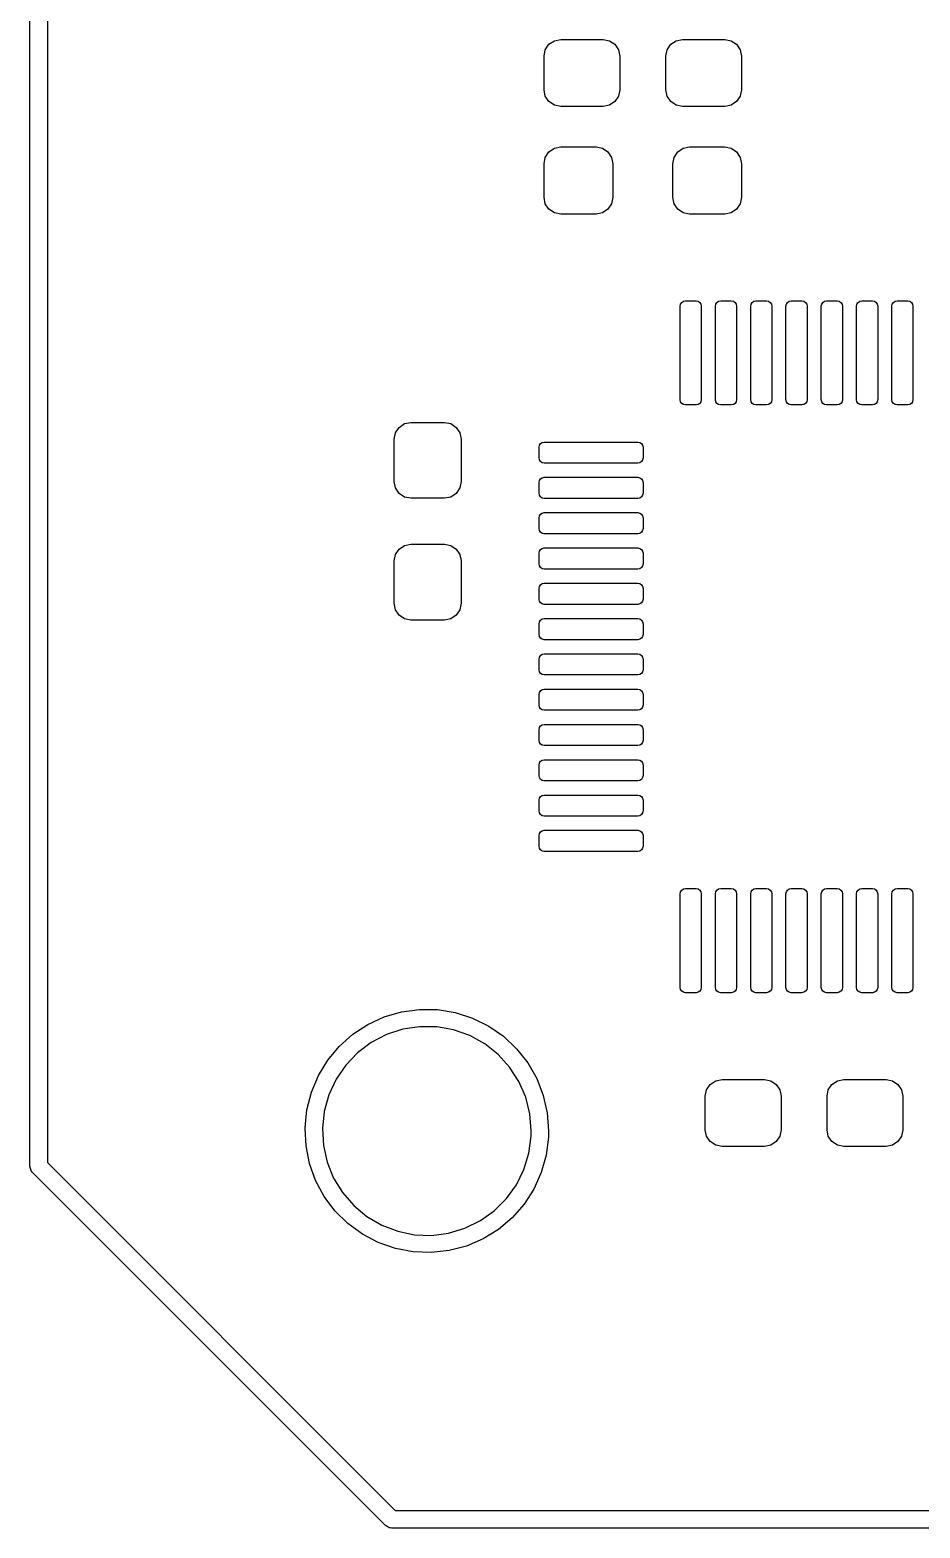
# Model space of a CAD drawing. Extents: x 108.5 to 150.8, y -119.9 to -77.7.
# Drawn here: x 108.54 to 121.15, y -119.92 to -98.71 of the extents above; entities that cross this region are included whole.
import ezdxf

# ---------------------------------------------------------------- set-up
doc = ezdxf.new("R2010")
doc.units = 0
doc.layers.add('BLACK', color=7, linetype='CONTINUOUS')

msp = doc.modelspace()

# ---------------------------------------------------------------- linework, layer by layer
at = {"layer": 'BLACK', "linetype": 'CONTINUOUS'}
for p, q in [((108.536, -114.8), (108.536, -82.8)), ((108.786, -82.8518), (108.786, -114.748)), ((115.891, -98.9086), (115.968, -98.8571)), ((115.968, -98.8571), (116.058, -98.839)), ((116.058, -98.839), (116.658, -98.839)), ((116.658, -98.839), (116.749, -98.8571)), ((116.749, -98.8571), (116.826, -98.9086)), ((117.616, -98.9086), (117.693, -98.8571)), ((117.693, -98.8571), (117.783, -98.839)), ((117.783, -98.839), (118.383, -98.839)), ((118.383, -98.839), (118.474, -98.8571)), ((118.474, -98.8571), (118.551, -98.9086)), ((115.821, -99.0765), (115.839, -98.9856)), ((115.821, -99.5515), (115.821, -99.0765)), ((115.839, -98.9856), (115.891, -98.9086)), ((116.826, -98.9086), (116.878, -98.9856)), ((116.878, -98.9856), (116.896, -99.0765)), ((116.896, -99.0765), (116.896, -99.5515)), ((117.546, -99.0765), (117.564, -98.9856)), ((117.546, -99.5515), (117.546, -99.0765)), ((117.564, -98.9856), (117.616, -98.9086)), ((118.551, -98.9086), (118.603, -98.9856)), ((118.603, -98.9856), (118.621, -99.0765)), ((118.621, -99.0765), (118.621, -99.5515)), ((115.839, -99.6424), (115.821, -99.5515)), ((115.891, -99.7194), (115.839, -99.6424)), ((115.968, -99.7709), (115.891, -99.7194)), ((116.826, -99.7194), (116.749, -99.7709)), ((116.878, -99.6424), (116.826, -99.7194)), ((116.896, -99.5515), (116.878, -99.6424)), ((117.564, -99.6424), (117.546, -99.5515)), ((117.616, -99.7194), (117.564, -99.6424)), ((117.693, -99.7709), (117.616, -99.7194)), ((118.551, -99.7194), (118.474, -99.7709)), ((118.603, -99.6424), (118.551, -99.7194)), ((118.621, -99.5515), (118.603, -99.6424)), ((116.058, -99.789), (115.968, -99.7709)), ((116.658, -99.789), (116.058, -99.789)), ((116.749, -99.7709), (116.658, -99.789)), ((117.783, -99.789), (117.693, -99.7709)), ((118.383, -99.789), (117.783, -99.789)), ((118.474, -99.7709), (118.383, -99.789)), ((115.968, -100.381), (116.058, -100.363)), ((116.058, -100.363), (116.558, -100.363)), ((116.558, -100.363), (116.649, -100.381)), ((117.793, -100.381), (117.883, -100.363)), ((117.883, -100.363), (118.383, -100.363)), ((118.383, -100.363), (118.474, -100.381)), ((115.821, -100.6), (115.839, -100.51)), ((115.839, -100.51), (115.891, -100.433)), ((115.891, -100.433), (115.968, -100.381)), ((116.649, -100.381), (116.726, -100.433)), ((116.726, -100.433), (116.778, -100.51)), ((116.778, -100.51), (116.796, -100.6)), ((117.646, -100.6), (117.664, -100.51)), ((117.664, -100.51), (117.716, -100.433)), ((117.716, -100.433), (117.793, -100.381)), ((118.474, -100.381), (118.551, -100.433)), ((118.551, -100.433), (118.603, -100.51)), ((118.603, -100.51), (118.621, -100.6)), ((115.821, -101.075), (115.821, -100.6)), ((116.796, -100.6), (116.796, -101.075)), ((117.646, -101.075), (117.646, -100.6)), ((118.621, -100.6), (118.621, -101.075)), ((115.839, -101.166), (115.821, -101.075)), ((115.891, -101.243), (115.839, -101.166)), ((116.778, -101.166), (116.726, -101.243)), ((116.796, -101.075), (116.778, -101.166)), ((117.664, -101.166), (117.646, -101.075)), ((117.716, -101.243), (117.664, -101.166)), ((118.603, -101.166), (118.551, -101.243)), ((118.621, -101.075), (118.603, -101.166)), ((115.968, -101.295), (115.891, -101.243)), ((116.058, -101.313), (115.968, -101.295)), ((116.558, -101.313), (116.058, -101.313)), ((116.649, -101.295), (116.558, -101.313)), ((116.726, -101.243), (116.649, -101.295)), ((117.793, -101.295), (117.716, -101.243)), ((117.883, -101.313), (117.793, -101.295)), ((118.383, -101.313), (117.883, -101.313)), ((118.474, -101.295), (118.383, -101.313)), ((118.551, -101.243), (118.474, -101.295)), ((117.75, -102.617), (117.756, -102.588)), ((117.75, -103.942), (117.75, -102.617)), ((117.756, -102.588), (117.772, -102.564)), ((117.772, -102.564), (117.796, -102.548)), ((117.796, -102.548), (117.825, -102.542)), ((117.825, -102.542), (117.975, -102.542)), ((117.975, -102.542), (118.004, -102.548)), ((118.004, -102.548), (118.028, -102.564)), ((118.028, -102.564), (118.044, -102.588)), ((118.044, -102.588), (118.05, -102.617)), ((118.05, -102.617), (118.05, -103.942)), ((118.25, -102.617), (118.256, -102.588)), ((118.25, -103.942), (118.25, -102.617)), ((118.256, -102.588), (118.272, -102.564)), ((118.272, -102.564), (118.296, -102.548)), ((118.296, -102.548), (118.325, -102.542)), ((118.325, -102.542), (118.475, -102.542)), ((118.475, -102.542), (118.504, -102.548)), ((118.504, -102.548), (118.528, -102.564)), ((118.528, -102.564), (118.544, -102.588)), ((118.544, -102.588), (118.55, -102.617)), ((118.55, -102.617), (118.55, -103.942)), ((118.75, -102.617), (118.756, -102.588)), ((118.75, -103.942), (118.75, -102.617)), ((118.756, -102.588), (118.772, -102.564)), ((118.772, -102.564), (118.796, -102.548)), ((118.796, -102.548), (118.825, -102.542)), ((118.825, -102.542), (118.975, -102.542)), ((118.975, -102.542), (119.004, -102.548)), ((119.004, -102.548), (119.028, -102.564)), ((119.028, -102.564), (119.044, -102.588)), ((119.044, -102.588), (119.05, -102.617)), ((119.05, -102.617), (119.05, -103.942)), ((119.25, -102.617), (119.256, -102.588)), ((119.25, -103.942), (119.25, -102.617)), ((119.256, -102.588), (119.272, -102.564)), ((119.272, -102.564), (119.296, -102.548)), ((119.296, -102.548), (119.325, -102.542)), ((119.325, -102.542), (119.475, -102.542)), ((119.475, -102.542), (119.504, -102.548)), ((119.504, -102.548), (119.528, -102.564)), ((119.528, -102.564), (119.544, -102.588)), ((119.544, -102.588), (119.55, -102.617)), ((119.55, -102.617), (119.55, -103.942)), ((119.75, -102.617), (119.756, -102.588)), ((119.75, -103.942), (119.75, -102.617)), ((119.756, -102.588), (119.772, -102.564)), ((119.772, -102.564), (119.796, -102.548)), ((119.796, -102.548), (119.825, -102.542)), ((119.825, -102.542), (119.975, -102.542)), ((119.975, -102.542), (120.004, -102.548)), ((120.004, -102.548), (120.028, -102.564)), ((120.028, -102.564), (120.044, -102.588)), ((120.044, -102.588), (120.05, -102.617)), ((120.05, -102.617), (120.05, -103.942)), ((120.25, -102.617), (120.256, -102.588)), ((120.25, -103.942), (120.25, -102.617)), ((120.256, -102.588), (120.272, -102.564)), ((120.272, -102.564), (120.296, -102.548)), ((120.296, -102.548), (120.325, -102.542)), ((120.325, -102.542), (120.475, -102.542)), ((120.475, -102.542), (120.504, -102.548)), ((120.504, -102.548), (120.528, -102.564)), ((120.528, -102.564), (120.544, -102.588)), ((120.544, -102.588), (120.55, -102.617)), ((120.55, -102.617), (120.55, -103.942)), ((120.75, -102.617), (120.756, -102.588)), ((120.75, -103.942), (120.75, -102.617)), ((120.756, -102.588), (120.772, -102.564)), ((120.772, -102.564), (120.796, -102.548)), ((120.796, -102.548), (120.825, -102.542)), ((120.825, -102.542), (120.975, -102.542)), ((120.975, -102.542), (121.004, -102.548)), ((121.004, -102.548), (121.028, -102.564)), ((121.028, -102.564), (121.044, -102.588)), ((121.044, -102.588), (121.05, -102.617)), ((121.05, -102.617), (121.05, -103.942)), ((117.756, -103.971), (117.75, -103.942)), ((117.772, -103.995), (117.756, -103.971)), ((118.044, -103.971), (118.028, -103.995)), ((118.05, -103.942), (118.044, -103.971)), ((118.256, -103.971), (118.25, -103.942)), ((118.272, -103.995), (118.256, -103.971)), ((118.544, -103.971), (118.528, -103.995)), ((118.55, -103.942), (118.544, -103.971)), ((118.756, -103.971), (118.75, -103.942)), ((118.772, -103.995), (118.756, -103.971)), ((119.044, -103.971), (119.028, -103.995)), ((119.05, -103.942), (119.044, -103.971)), ((119.256, -103.971), (119.25, -103.942)), ((119.272, -103.995), (119.256, -103.971)), ((119.544, -103.971), (119.528, -103.995)), ((119.55, -103.942), (119.544, -103.971)), ((119.756, -103.971), (119.75, -103.942)), ((119.772, -103.995), (119.756, -103.971)), ((120.044, -103.971), (120.028, -103.995)), ((120.05, -103.942), (120.044, -103.971)), ((120.256, -103.971), (120.25, -103.942)), ((120.272, -103.995), (120.256, -103.971)), ((120.544, -103.971), (120.528, -103.995)), ((120.55, -103.942), (120.544, -103.971)), ((120.756, -103.971), (120.75, -103.942)), ((120.772, -103.995), (120.756, -103.971)), ((121.044, -103.971), (121.028, -103.995)), ((121.05, -103.942), (121.044, -103.971)), ((117.796, -104.011), (117.772, -103.995)), ((117.825, -104.017), (117.796, -104.011)), ((117.975, -104.017), (117.825, -104.017)), ((118.004, -104.011), (117.975, -104.017)), ((118.028, -103.995), (118.004, -104.011)), ((118.296, -104.011), (118.272, -103.995)), ((118.325, -104.017), (118.296, -104.011)), ((118.475, -104.017), (118.325, -104.017)), ((118.504, -104.011), (118.475, -104.017)), ((118.528, -103.995), (118.504, -104.011)), ((118.796, -104.011), (118.772, -103.995)), ((118.825, -104.017), (118.796, -104.011)), ((118.975, -104.017), (118.825, -104.017)), ((119.004, -104.011), (118.975, -104.017)), ((119.028, -103.995), (119.004, -104.011)), ((119.296, -104.011), (119.272, -103.995)), ((119.325, -104.017), (119.296, -104.011)), ((119.475, -104.017), (119.325, -104.017)), ((119.504, -104.011), (119.475, -104.017)), ((119.528, -103.995), (119.504, -104.011)), ((119.796, -104.011), (119.772, -103.995)), ((119.825, -104.017), (119.796, -104.011)), ((119.975, -104.017), (119.825, -104.017)), ((120.004, -104.011), (119.975, -104.017)), ((120.028, -103.995), (120.004, -104.011)), ((120.296, -104.011), (120.272, -103.995)), ((120.325, -104.017), (120.296, -104.011)), ((120.475, -104.017), (120.325, -104.017)), ((120.504, -104.011), (120.475, -104.017)), ((120.528, -103.995), (120.504, -104.011)), ((120.796, -104.011), (120.772, -103.995)), ((120.825, -104.017), (120.796, -104.011)), ((120.975, -104.017), (120.825, -104.017)), ((121.004, -104.011), (120.975, -104.017)), ((121.028, -103.995), (121.004, -104.011)), ((113.716, -104.411), (113.768, -104.334)), ((113.768, -104.334), (113.845, -104.282)), ((113.845, -104.282), (113.935, -104.264)), ((113.935, -104.264), (114.41, -104.264)), ((114.41, -104.264), (114.501, -104.282)), ((114.501, -104.282), (114.578, -104.334)), ((114.578, -104.334), (114.63, -104.411)), ((113.698, -104.501), (113.716, -104.411)), ((113.698, -105.102), (113.698, -104.501)), ((114.63, -104.411), (114.648, -104.501)), ((114.648, -104.501), (114.648, -105.102)), ((115.75, -104.617), (115.756, -104.588)), ((115.756, -104.588), (115.772, -104.564)), ((115.772, -104.564), (115.796, -104.548)), ((115.796, -104.548), (115.825, -104.542)), ((115.825, -104.542), (117.15, -104.542)), ((117.15, -104.542), (117.179, -104.548)), ((117.179, -104.548), (117.203, -104.564)), ((117.203, -104.564), (117.219, -104.588)), ((117.219, -104.588), (117.225, -104.617)), ((115.75, -104.767), (115.75, -104.617)), ((115.756, -104.796), (115.75, -104.767)), ((115.772, -104.82), (115.756, -104.796)), ((115.796, -104.836), (115.772, -104.82)), ((117.203, -104.82), (117.179, -104.836)), ((117.219, -104.796), (117.203, -104.82)), ((117.225, -104.767), (117.219, -104.796)), ((117.225, -104.617), (117.225, -104.767)), ((115.825, -104.842), (115.796, -104.836)), ((117.15, -104.842), (115.825, -104.842)), ((117.179, -104.836), (117.15, -104.842)), ((113.716, -105.192), (113.698, -105.102)), ((113.768, -105.269), (113.716, -105.192)), ((114.63, -105.192), (114.578, -105.269)), ((114.648, -105.102), (114.63, -105.192)), ((115.75, -105.117), (115.756, -105.088)), ((115.75, -105.267), (115.75, -105.117)), ((115.756, -105.088), (115.772, -105.064)), ((115.772, -105.064), (115.796, -105.048)), ((115.796, -105.048), (115.825, -105.042)), ((115.825, -105.042), (117.15, -105.042)), ((117.15, -105.042), (117.179, -105.048)), ((117.179, -105.048), (117.203, -105.064)), ((117.203, -105.064), (117.219, -105.088)), ((117.219, -105.088), (117.225, -105.117)), ((117.225, -105.117), (117.225, -105.267)), ((113.845, -105.321), (113.768, -105.269)), ((113.935, -105.339), (113.845, -105.321)), ((114.41, -105.339), (113.935, -105.339)), ((114.501, -105.321), (114.41, -105.339)), ((114.578, -105.269), (114.501, -105.321)), ((115.756, -105.296), (115.75, -105.267)), ((115.772, -105.32), (115.756, -105.296)), ((115.796, -105.336), (115.772, -105.32)), ((115.825, -105.342), (115.796, -105.336)), ((117.15, -105.342), (115.825, -105.342)), ((117.179, -105.336), (117.15, -105.342)), ((117.203, -105.32), (117.179, -105.336)), ((117.219, -105.296), (117.203, -105.32)), ((117.225, -105.267), (117.219, -105.296)), ((115.75, -105.617), (115.756, -105.588)), ((115.75, -105.767), (115.75, -105.617)), ((115.756, -105.588), (115.772, -105.564)), ((115.772, -105.564), (115.796, -105.548)), ((115.796, -105.548), (115.825, -105.542)), ((115.825, -105.542), (117.15, -105.542)), ((117.15, -105.542), (117.179, -105.548)), ((117.179, -105.548), (117.203, -105.564)), ((117.203, -105.564), (117.219, -105.588)), ((117.219, -105.588), (117.225, -105.617)), ((117.225, -105.617), (117.225, -105.767)), ((115.756, -105.796), (115.75, -105.767)), ((115.772, -105.82), (115.756, -105.796)), ((115.796, -105.836), (115.772, -105.82)), ((115.825, -105.842), (115.796, -105.836)), ((117.15, -105.842), (115.825, -105.842)), ((117.179, -105.836), (117.15, -105.842)), ((117.203, -105.82), (117.179, -105.836)), ((117.219, -105.796), (117.203, -105.82)), ((117.225, -105.767), (117.219, -105.796)), ((113.716, -106.136), (113.768, -106.059)), ((113.768, -106.059), (113.845, -106.007)), ((113.845, -106.007), (113.935, -105.989)), ((113.935, -105.989), (114.41, -105.989)), ((114.41, -105.989), (114.501, -106.007)), ((114.501, -106.007), (114.578, -106.059)), ((114.578, -106.059), (114.63, -106.136)), ((115.75, -106.117), (115.756, -106.088)), ((115.756, -106.088), (115.772, -106.064)), ((115.772, -106.064), (115.796, -106.048)), ((115.796, -106.048), (115.825, -106.042)), ((115.825, -106.042), (117.15, -106.042)), ((117.15, -106.042), (117.179, -106.048)), ((117.179, -106.048), (117.203, -106.064)), ((117.203, -106.064), (117.219, -106.088)), ((117.219, -106.088), (117.225, -106.117)), ((113.698, -106.227), (113.716, -106.136)), ((113.698, -106.826), (113.698, -106.227)), ((114.63, -106.136), (114.648, -106.227)), ((114.648, -106.227), (114.648, -106.826)), ((115.75, -106.267), (115.75, -106.117)), ((115.756, -106.296), (115.75, -106.267)), ((115.772, -106.32), (115.756, -106.296)), ((117.219, -106.296), (117.203, -106.32)), ((117.225, -106.267), (117.219, -106.296)), ((117.225, -106.117), (117.225, -106.267)), ((115.796, -106.336), (115.772, -106.32)), ((115.825, -106.342), (115.796, -106.336)), ((117.15, -106.342), (115.825, -106.342)), ((117.179, -106.336), (117.15, -106.342)), ((117.203, -106.32), (117.179, -106.336)), ((115.75, -106.617), (115.756, -106.588)), ((115.75, -106.767), (115.75, -106.617)), ((115.756, -106.588), (115.772, -106.564)), ((115.772, -106.564), (115.796, -106.548)), ((115.796, -106.548), (115.825, -106.542)), ((115.825, -106.542), (117.15, -106.542)), ((117.15, -106.542), (117.179, -106.548)), ((117.179, -106.548), (117.203, -106.564)), ((117.203, -106.564), (117.219, -106.588)), ((117.219, -106.588), (117.225, -106.617)), ((117.225, -106.617), (117.225, -106.767)), ((113.716, -106.917), (113.698, -106.826)), ((113.768, -106.994), (113.716, -106.917)), ((114.63, -106.917), (114.578, -106.994)), ((114.648, -106.826), (114.63, -106.917)), ((115.756, -106.796), (115.75, -106.767)), ((115.772, -106.82), (115.756, -106.796)), ((115.796, -106.836), (115.772, -106.82)), ((115.825, -106.842), (115.796, -106.836)), ((117.15, -106.842), (115.825, -106.842)), ((117.179, -106.836), (117.15, -106.842)), ((117.203, -106.82), (117.179, -106.836)), ((117.219, -106.796), (117.203, -106.82)), ((117.225, -106.767), (117.219, -106.796)), ((113.845, -107.046), (113.768, -106.994)), ((113.935, -107.064), (113.845, -107.046)), ((114.41, -107.064), (113.935, -107.064)), ((114.501, -107.046), (114.41, -107.064)), ((114.578, -106.994), (114.501, -107.046)), ((115.75, -107.117), (115.756, -107.088)), ((115.75, -107.267), (115.75, -107.117)), ((115.756, -107.088), (115.772, -107.064)), ((115.772, -107.064), (115.796, -107.048)), ((115.796, -107.048), (115.825, -107.042)), ((115.825, -107.042), (117.15, -107.042)), ((117.15, -107.042), (117.179, -107.048)), ((117.179, -107.048), (117.203, -107.064)), ((117.203, -107.064), (117.219, -107.088)), ((117.219, -107.088), (117.225, -107.117)), ((117.225, -107.117), (117.225, -107.267)), ((115.756, -107.296), (115.75, -107.267)), ((115.772, -107.32), (115.756, -107.296)), ((115.796, -107.336), (115.772, -107.32)), ((115.825, -107.342), (115.796, -107.336)), ((117.15, -107.342), (115.825, -107.342)), ((117.179, -107.336), (117.15, -107.342)), ((117.203, -107.32), (117.179, -107.336)), ((117.219, -107.296), (117.203, -107.32)), ((117.225, -107.267), (117.219, -107.296)), ((115.756, -107.588), (115.772, -107.564)), ((115.772, -107.564), (115.796, -107.548)), ((115.796, -107.548), (115.825, -107.542)), ((115.825, -107.542), (117.15, -107.542)), ((117.15, -107.542), (117.179, -107.548)), ((117.179, -107.548), (117.203, -107.564)), ((117.203, -107.564), (117.219, -107.588)), ((115.75, -107.617), (115.756, -107.588)), ((115.75, -107.767), (115.75, -107.617)), ((115.756, -107.796), (115.75, -107.767)), ((117.219, -107.588), (117.225, -107.617)), ((117.225, -107.767), (117.219, -107.796)), ((117.225, -107.617), (117.225, -107.767)), ((115.772, -107.82), (115.756, -107.796)), ((115.796, -107.836), (115.772, -107.82)), ((115.825, -107.842), (115.796, -107.836)), ((117.15, -107.842), (115.825, -107.842)), ((117.179, -107.836), (117.15, -107.842)), ((117.203, -107.82), (117.179, -107.836)), ((117.219, -107.796), (117.203, -107.82)), ((115.75, -108.117), (115.756, -108.088)), ((115.75, -108.267), (115.75, -108.117)), ((115.756, -108.088), (115.772, -108.064)), ((115.772, -108.064), (115.796, -108.048)), ((115.796, -108.048), (115.825, -108.042)), ((115.825, -108.042), (117.15, -108.042)), ((117.15, -108.042), (117.179, -108.048)), ((117.179, -108.048), (117.203, -108.064)), ((117.203, -108.064), (117.219, -108.088)), ((117.219, -108.088), (117.225, -108.117)), ((117.225, -108.117), (117.225, -108.267)), ((115.756, -108.296), (115.75, -108.267)), ((115.772, -108.32), (115.756, -108.296)), ((115.796, -108.336), (115.772, -108.32)), ((115.825, -108.342), (115.796, -108.336)), ((117.15, -108.342), (115.825, -108.342)), ((117.179, -108.336), (117.15, -108.342)), ((117.203, -108.32), (117.179, -108.336)), ((117.219, -108.296), (117.203, -108.32)), ((117.225, -108.267), (117.219, -108.296)), ((115.75, -108.617), (115.756, -108.588)), ((115.75, -108.767), (115.75, -108.617)), ((115.756, -108.588), (115.772, -108.564)), ((115.772, -108.564), (115.796, -108.548)), ((115.796, -108.548), (115.825, -108.542)), ((115.825, -108.542), (117.15, -108.542)), ((117.15, -108.542), (117.179, -108.548)), ((117.179, -108.548), (117.203, -108.564)), ((117.203, -108.564), (117.219, -108.588)), ((117.219, -108.588), (117.225, -108.617)), ((117.225, -108.617), (117.225, -108.767)), ((115.756, -108.796), (115.75, -108.767)), ((115.772, -108.82), (115.756, -108.796)), ((115.796, -108.836), (115.772, -108.82)), ((115.825, -108.842), (115.796, -108.836)), ((117.15, -108.842), (115.825, -108.842)), ((117.179, -108.836), (117.15, -108.842)), ((117.203, -108.82), (117.179, -108.836)), ((117.219, -108.796), (117.203, -108.82)), ((117.225, -108.767), (117.219, -108.796)), ((115.756, -109.088), (115.772, -109.064)), ((115.772, -109.064), (115.796, -109.048)), ((115.796, -109.048), (115.825, -109.042)), ((115.825, -109.042), (117.15, -109.042)), ((117.15, -109.042), (117.179, -109.048)), ((117.179, -109.048), (117.203, -109.064)), ((117.203, -109.064), (117.219, -109.088)), ((115.75, -109.117), (115.756, -109.088)), ((115.75, -109.267), (115.75, -109.117)), ((115.756, -109.296), (115.75, -109.267)), ((117.219, -109.088), (117.225, -109.117)), ((117.225, -109.267), (117.219, -109.296)), ((117.225, -109.117), (117.225, -109.267)), ((115.772, -109.32), (115.756, -109.296)), ((115.796, -109.336), (115.772, -109.32)), ((115.825, -109.342), (115.796, -109.336)), ((117.15, -109.342), (115.825, -109.342)), ((117.179, -109.336), (117.15, -109.342)), ((117.203, -109.32), (117.179, -109.336)), ((117.219, -109.296), (117.203, -109.32)), ((115.75, -109.617), (115.756, -109.588)), ((115.75, -109.767), (115.75, -109.617)), ((115.756, -109.588), (115.772, -109.564)), ((115.772, -109.564), (115.796, -109.548)), ((115.796, -109.548), (115.825, -109.542)), ((115.825, -109.542), (117.15, -109.542)), ((117.15, -109.542), (117.179, -109.548)), ((117.179, -109.548), (117.203, -109.564)), ((117.203, -109.564), (117.219, -109.588)), ((117.219, -109.588), (117.225, -109.617)), ((117.225, -109.617), (117.225, -109.767)), ((115.756, -109.796), (115.75, -109.767)), ((115.772, -109.82), (115.756, -109.796)), ((115.796, -109.836), (115.772, -109.82)), ((115.825, -109.842), (115.796, -109.836)), ((117.15, -109.842), (115.825, -109.842)), ((117.179, -109.836), (117.15, -109.842)), ((117.203, -109.82), (117.179, -109.836)), ((117.219, -109.796), (117.203, -109.82)), ((117.225, -109.767), (117.219, -109.796)), ((115.75, -110.117), (115.756, -110.088)), ((115.75, -110.267), (115.75, -110.117)), ((115.756, -110.088), (115.772, -110.064)), ((115.772, -110.064), (115.796, -110.048)), ((115.796, -110.048), (115.825, -110.042)), ((115.825, -110.042), (117.15, -110.042)), ((117.15, -110.042), (117.179, -110.048)), ((117.179, -110.048), (117.203, -110.064)), ((117.203, -110.064), (117.219, -110.088)), ((117.219, -110.088), (117.225, -110.117)), ((117.225, -110.117), (117.225, -110.267)), ((115.756, -110.296), (115.75, -110.267)), ((115.772, -110.32), (115.756, -110.296)), ((115.796, -110.336), (115.772, -110.32)), ((115.825, -110.342), (115.796, -110.336)), ((117.179, -110.336), (117.15, -110.342)), ((117.203, -110.32), (117.179, -110.336)), ((117.219, -110.296), (117.203, -110.32)), ((117.225, -110.267), (117.219, -110.296)), ((117.15, -110.342), (115.825, -110.342)), ((117.75, -110.942), (117.756, -110.913)), ((117.75, -112.267), (117.75, -110.942)), ((117.756, -110.913), (117.772, -110.889)), ((117.772, -110.889), (117.796, -110.873)), ((117.796, -110.873), (117.825, -110.867)), ((117.825, -110.867), (117.975, -110.867)), ((117.975, -110.867), (118.004, -110.873)), ((118.004, -110.873), (118.028, -110.889)), ((118.028, -110.889), (118.044, -110.913)), ((118.044, -110.913), (118.05, -110.942)), ((118.05, -110.942), (118.05, -112.267)), ((118.25, -110.942), (118.256, -110.913)), ((118.25, -112.267), (118.25, -110.942)), ((118.256, -110.913), (118.272, -110.889)), ((118.272, -110.889), (118.296, -110.873)), ((118.296, -110.873), (118.325, -110.867)), ((118.325, -110.867), (118.475, -110.867)), ((118.475, -110.867), (118.504, -110.873)), ((118.504, -110.873), (118.528, -110.889)), ((118.528, -110.889), (118.544, -110.913)), ((118.544, -110.913), (118.55, -110.942)), ((118.55, -110.942), (118.55, -112.267)), ((118.75, -110.942), (118.756, -110.913)), ((118.75, -112.267), (118.75, -110.942)), ((118.756, -110.913), (118.772, -110.889)), ((118.772, -110.889), (118.796, -110.873)), ((118.796, -110.873), (118.825, -110.867)), ((118.825, -110.867), (118.975, -110.867)), ((118.975, -110.867), (119.004, -110.873)), ((119.004, -110.873), (119.028, -110.889)), ((119.028, -110.889), (119.044, -110.913)), ((119.044, -110.913), (119.05, -110.942)), ((119.05, -110.942), (119.05, -112.267)), ((119.25, -110.942), (119.256, -110.913)), ((119.25, -112.267), (119.25, -110.942)), ((119.256, -110.913), (119.272, -110.889)), ((119.272, -110.889), (119.296, -110.873)), ((119.296, -110.873), (119.325, -110.867)), ((119.325, -110.867), (119.475, -110.867)), ((119.475, -110.867), (119.504, -110.873)), ((119.504, -110.873), (119.528, -110.889)), ((119.528, -110.889), (119.544, -110.913)), ((119.544, -110.913), (119.55, -110.942)), ((119.55, -110.942), (119.55, -112.267)), ((119.75, -110.942), (119.756, -110.913)), ((119.75, -112.267), (119.75, -110.942)), ((119.756, -110.913), (119.772, -110.889)), ((119.772, -110.889), (119.796, -110.873)), ((119.796, -110.873), (119.825, -110.867)), ((119.825, -110.867), (119.975, -110.867)), ((119.975, -110.867), (120.004, -110.873)), ((120.004, -110.873), (120.028, -110.889)), ((120.028, -110.889), (120.044, -110.913)), ((120.044, -110.913), (120.05, -110.942)), ((120.05, -110.942), (120.05, -112.267)), ((120.25, -110.942), (120.256, -110.913)), ((120.25, -112.267), (120.25, -110.942)), ((120.256, -110.913), (120.272, -110.889)), ((120.272, -110.889), (120.296, -110.873)), ((120.296, -110.873), (120.325, -110.867)), ((120.325, -110.867), (120.475, -110.867)), ((120.475, -110.867), (120.504, -110.873)), ((120.504, -110.873), (120.528, -110.889)), ((120.528, -110.889), (120.544, -110.913)), ((120.544, -110.913), (120.55, -110.942)), ((120.55, -110.942), (120.55, -112.267)), ((120.75, -110.942), (120.756, -110.913)), ((120.75, -112.267), (120.75, -110.942)), ((120.756, -110.913), (120.772, -110.889)), ((120.772, -110.889), (120.796, -110.873)), ((120.796, -110.873), (120.825, -110.867)), ((120.825, -110.867), (120.975, -110.867)), ((120.975, -110.867), (121.004, -110.873)), ((121.004, -110.873), (121.028, -110.889)), ((121.028, -110.889), (121.044, -110.913)), ((121.044, -110.913), (121.05, -110.942)), ((121.05, -110.942), (121.05, -112.267)), ((117.756, -112.296), (117.75, -112.267)), ((117.772, -112.32), (117.756, -112.296)), ((117.796, -112.336), (117.772, -112.32)), ((117.825, -112.342), (117.796, -112.336)), ((117.975, -112.342), (117.825, -112.342)), ((118.004, -112.336), (117.975, -112.342)), ((118.028, -112.32), (118.004, -112.336)), ((118.044, -112.296), (118.028, -112.32)), ((118.05, -112.267), (118.044, -112.296)), ((118.256, -112.296), (118.25, -112.267)), ((118.272, -112.32), (118.256, -112.296)), ((118.296, -112.336), (118.272, -112.32)), ((118.325, -112.342), (118.296, -112.336)), ((118.475, -112.342), (118.325, -112.342)), ((118.504, -112.336), (118.475, -112.342)), ((118.528, -112.32), (118.504, -112.336)), ((118.544, -112.296), (118.528, -112.32)), ((118.55, -112.267), (118.544, -112.296)), ((118.756, -112.296), (118.75, -112.267)), ((118.772, -112.32), (118.756, -112.296)), ((118.796, -112.336), (118.772, -112.32)), ((118.825, -112.342), (118.796, -112.336)), ((118.975, -112.342), (118.825, -112.342)), ((119.004, -112.336), (118.975, -112.342)), ((119.028, -112.32), (119.004, -112.336)), ((119.044, -112.296), (119.028, -112.32)), ((119.05, -112.267), (119.044, -112.296)), ((119.256, -112.296), (119.25, -112.267)), ((119.272, -112.32), (119.256, -112.296)), ((119.296, -112.336), (119.272, -112.32)), ((119.325, -112.342), (119.296, -112.336)), ((119.475, -112.342), (119.325, -112.342)), ((119.504, -112.336), (119.475, -112.342)), ((119.528, -112.32), (119.504, -112.336)), ((119.544, -112.296), (119.528, -112.32)), ((119.55, -112.267), (119.544, -112.296)), ((119.756, -112.296), (119.75, -112.267)), ((119.772, -112.32), (119.756, -112.296)), ((119.796, -112.336), (119.772, -112.32)), ((119.825, -112.342), (119.796, -112.336)), ((119.975, -112.342), (119.825, -112.342)), ((120.004, -112.336), (119.975, -112.342)), ((120.028, -112.32), (120.004, -112.336)), ((120.044, -112.296), (120.028, -112.32)), ((120.05, -112.267), (120.044, -112.296)), ((120.256, -112.296), (120.25, -112.267)), ((120.272, -112.32), (120.256, -112.296)), ((120.296, -112.336), (120.272, -112.32)), ((120.325, -112.342), (120.296, -112.336)), ((120.475, -112.342), (120.325, -112.342)), ((120.504, -112.336), (120.475, -112.342)), ((120.528, -112.32), (120.504, -112.336)), ((120.544, -112.296), (120.528, -112.32)), ((120.55, -112.267), (120.544, -112.296)), ((120.756, -112.296), (120.75, -112.267)), ((120.772, -112.32), (120.756, -112.296)), ((120.796, -112.336), (120.772, -112.32)), ((120.825, -112.342), (120.796, -112.336)), ((120.975, -112.342), (120.825, -112.342)), ((121.004, -112.336), (120.975, -112.342)), ((121.028, -112.32), (121.004, -112.336)), ((121.044, -112.296), (121.028, -112.32)), ((121.05, -112.267), (121.044, -112.296)), ((113.557, -112.684), (113.802, -112.613)), ((113.802, -112.613), (114.056, -112.578)), ((114.056, -112.578), (114.311, -112.582)), ((114.311, -112.582), (114.564, -112.623)), ((114.564, -112.623), (114.807, -112.701)), ((113.111, -112.931), (113.325, -112.791)), ((113.325, -112.791), (113.557, -112.684)), ((113.818, -112.86), (113.587, -112.936)), ((114.058, -112.824), (113.818, -112.86)), ((114.3, -112.827), (114.058, -112.824)), ((114.539, -112.869), (114.3, -112.827)), ((114.768, -112.95), (114.539, -112.869)), ((114.807, -112.701), (115.037, -112.814)), ((115.037, -112.814), (115.247, -112.959)), ((112.92, -113.102), (113.111, -112.931)), ((113.372, -113.048), (113.178, -113.193)), ((113.587, -112.936), (113.372, -113.048)), ((114.98, -113.067), (114.768, -112.95)), ((115.17, -113.218), (114.98, -113.067)), ((115.247, -112.959), (115.433, -113.135)), ((112.624, -113.517), (112.757, -113.298)), ((112.757, -113.298), (112.92, -113.102)), ((113.178, -113.193), (113.011, -113.369)), ((115.334, -113.397), (115.17, -113.218)), ((115.433, -113.135), (115.591, -113.335)), ((112.525, -113.753), (112.624, -113.517)), ((113.011, -113.369), (112.874, -113.569)), ((115.465, -113.601), (115.334, -113.397)), ((115.591, -113.335), (115.718, -113.557)), ((112.874, -113.569), (112.772, -113.789)), ((115.562, -113.823), (115.465, -113.601)), ((115.718, -113.557), (115.811, -113.796)), ((118.107, -113.808), (118.125, -113.718)), ((118.125, -113.718), (118.177, -113.641)), ((118.177, -113.641), (118.254, -113.589)), ((118.254, -113.589), (118.344, -113.571)), ((118.344, -113.571), (118.944, -113.571)), ((118.944, -113.571), (119.035, -113.589)), ((119.035, -113.589), (119.112, -113.641)), ((119.112, -113.641), (119.164, -113.718)), ((119.164, -113.718), (119.182, -113.808)), ((119.832, -113.808), (119.85, -113.718)), ((119.85, -113.718), (119.902, -113.641)), ((119.902, -113.641), (119.979, -113.589)), ((119.979, -113.589), (120.069, -113.571)), ((120.069, -113.571), (120.669, -113.571)), ((120.669, -113.571), (120.76, -113.589)), ((120.76, -113.589), (120.837, -113.641)), ((120.837, -113.641), (120.889, -113.718)), ((120.889, -113.718), (120.907, -113.808)), ((112.462, -114), (112.525, -113.753)), ((112.772, -113.789), (112.707, -114.023)), ((115.621, -114.058), (115.562, -113.823)), ((115.811, -113.796), (115.867, -114.045)), ((118.107, -114.283), (118.107, -113.808)), ((119.182, -113.808), (119.182, -114.283)), ((119.832, -114.283), (119.832, -113.808)), ((120.907, -113.808), (120.907, -114.283)), ((112.437, -114.255), (112.462, -114)), ((112.707, -114.023), (112.681, -114.264)), ((115.641, -114.3), (115.621, -114.058)), ((115.867, -114.045), (115.886, -114.3)), ((112.437, -114.264), (112.437, -114.255)), ((112.449, -114.51), (112.437, -114.264)), ((112.681, -114.264), (112.695, -114.506)), ((115.608, -114.613), (115.639, -114.372)), ((115.639, -114.372), (115.641, -114.3)), ((115.886, -114.3), (115.884, -114.39)), ((118.125, -114.374), (118.107, -114.283)), ((119.182, -114.283), (119.164, -114.374)), ((119.85, -114.374), (119.832, -114.283)), ((120.907, -114.283), (120.889, -114.374)), ((112.499, -114.761), (112.449, -114.51)), ((112.695, -114.506), (112.749, -114.743)), ((115.884, -114.39), (115.851, -114.644)), ((118.177, -114.451), (118.125, -114.374)), ((118.254, -114.503), (118.177, -114.451)), ((118.344, -114.521), (118.254, -114.503)), ((118.944, -114.521), (118.344, -114.521)), ((119.035, -114.503), (118.944, -114.521)), ((119.112, -114.451), (119.035, -114.503)), ((119.164, -114.374), (119.112, -114.451)), ((119.902, -114.451), (119.85, -114.374)), ((119.979, -114.503), (119.902, -114.451)), ((120.069, -114.521), (119.979, -114.503)), ((120.669, -114.521), (120.069, -114.521)), ((120.76, -114.503), (120.669, -114.521)), ((120.837, -114.451), (120.76, -114.503)), ((120.889, -114.374), (120.837, -114.451)), ((108.786, -114.748), (113.713, -119.675)), ((112.585, -115.002), (112.499, -114.761)), ((112.749, -114.743), (112.84, -114.967)), ((115.537, -114.845), (115.608, -114.613)), ((115.851, -114.644), (115.782, -114.89)), ((108.545, -114.83), (108.536, -114.8)), ((108.551, -114.86), (108.545, -114.83)), ((108.555, -114.865), (108.551, -114.86)), ((108.556, -114.868), (108.555, -114.865)), ((108.559, -114.871), (108.556, -114.868)), ((108.573, -114.888), (108.559, -114.871)), ((113.573, -119.888), (108.573, -114.888)), ((112.706, -115.227), (112.585, -115.002)), ((112.84, -114.967), (112.967, -115.174)), ((115.43, -115.062), (115.537, -114.845)), ((115.782, -114.89), (115.677, -115.123)), ((112.967, -115.174), (113.125, -115.357)), ((115.288, -115.259), (115.43, -115.062)), ((115.677, -115.123), (115.539, -115.338)), ((112.859, -115.432), (112.706, -115.227)), ((113.041, -115.612), (112.859, -115.432)), ((113.125, -115.357), (113.312, -115.512)), ((114.919, -115.571), (115.116, -115.43)), ((115.116, -115.43), (115.288, -115.259)), ((115.539, -115.338), (115.37, -115.53)), ((113.247, -115.763), (113.041, -115.612)), ((113.312, -115.512), (113.521, -115.635)), ((113.521, -115.635), (113.748, -115.721)), ((114.701, -115.678), (114.919, -115.571)), ((115.37, -115.53), (115.175, -115.696)), ((113.473, -115.882), (113.247, -115.763)), ((113.748, -115.721), (113.986, -115.77)), ((113.986, -115.77), (114.228, -115.779)), ((114.228, -115.779), (114.469, -115.748)), ((114.469, -115.748), (114.701, -115.678)), ((114.958, -115.83), (114.723, -115.931)), ((115.175, -115.696), (114.958, -115.83)), ((113.715, -115.966), (113.473, -115.882)), ((113.966, -116.014), (113.715, -115.966)), ((114.221, -116.024), (113.966, -116.014)), ((114.475, -115.996), (114.221, -116.024)), ((114.723, -115.931), (114.475, -115.996)), ((113.713, -119.675), (145.609, -119.675)), ((113.6, -119.903), (113.573, -119.888)), ((113.625, -119.92), (113.6, -119.903)), ((113.632, -119.921), (113.625, -119.92)), ((113.634, -119.922), (113.632, -119.921)), ((113.639, -119.922), (113.634, -119.922)), ((113.661, -119.925), (113.639, -119.922)), ((145.661, -119.925), (113.661, -119.925))]:
    msp.add_line(p, q, dxfattribs=at)

doc.saveas('drawing.dxf')
